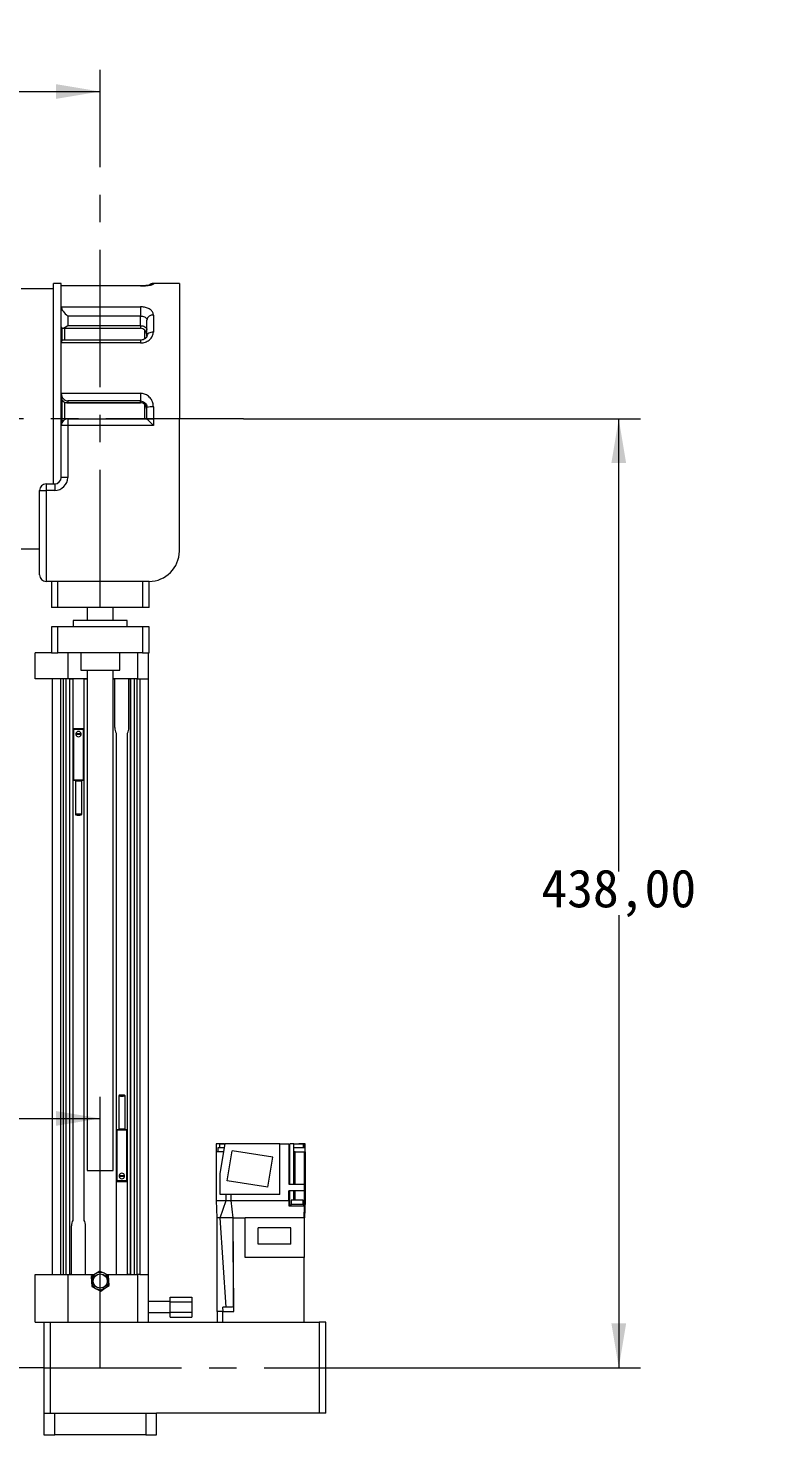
# Model space of a CAD drawing. Header units: millimetres. Extents: x 0 to 1189, y 0 to 841.
# Drawn here: x 695.9 to 765, y 616.2 to 746.1 of the extents above; entities that cross this region are included whole.
import ezdxf

# ---------------------------------------------------------------- set-up
doc = ezdxf.new("R2010")
doc.units = ezdxf.units.MM
doc.linetypes.add('CENTERX2', pattern=[20.32, 12.7, -2.54, 2.54, -2.54])
doc.layers.get('0').update_dxf_attribs({"lineweight": 18})
doc.layers.add('中心线层', color=1, linetype='CENTERX2', lineweight=15)
doc.layers.add('尺寸线层', color=3, linetype='Continuous', lineweight=18)
doc.dimstyles.new('ISO-25', dxfattribs={"dimtxt": 2.5, "dimasz": 2.5, "dimexe": 1.25, "dimexo": 0.625, "dimtad": 1, "dimtxsty": 'Standard', "dimcen": 2.5, "dimdle": 5, "dimadec": 0, "dimazin": 0, "dimtfac": 1, "dimtmove": 0, "dimatfit": 3, "dimfxl": 1, "dimarcsym": 0})

# ---------------------------------------------------------------- blocks, each defined once
blk = doc.blocks.new('*X3')
at = {"layer": '尺寸线层', "linetype": 'Continuous'}
for points in [[(664.84, 740.23), (668.92, 740.91), (668.92, 739.55)], [(702.59, 740.23), (698.51, 740.91), (698.51, 739.55)]]:
    blk.add_hatch(color=0, dxfattribs=at).paths.add_polyline_path(points, flags=0)
at = {"layer": '尺寸线层', "color": 0, "linetype": 'Continuous'}
for p, q in [((664.84, 734.8), (664.84, 742.23)), ((702.59, 734.8), (702.59, 742.23)), ((664.84, 740.23), (702.59, 740.23))]:
    blk.add_line(p, q, dxfattribs=at)
at = {"layer": '尺寸线层', "color": 0, "insert": (683.72, 743.79), "char_height": 3.5, "width": 28.3911, "attachment_point": 5}
blk.add_mtext('188,76', dxfattribs=at)
blk = doc.blocks.new('*X35')
at = {"layer": '尺寸线层'}
for points in [[(750.43, 710.01), (749.75, 705.93), (751.11, 705.93)], [(750.43, 622.41), (749.75, 626.49), (751.11, 626.49)]]:
    blk.add_hatch(color=0, dxfattribs=at).paths.add_polyline_path(points, flags=0)
at = {"layer": '尺寸线层', "color": 0, "linetype": 'Continuous'}
for p, q in [((715.82, 710.01), (752.43, 710.01)), ((723.39, 622.41), (752.43, 622.41))]:
    blk.add_line(p, q, dxfattribs=at)
at = {"layer": '尺寸线层', "color": 0}
for p, q in [((750.43, 668.23), (750.43, 710.01)), ((750.43, 664.18), (750.43, 622.41))]:
    blk.add_line(p, q, dxfattribs=at)
at = {"layer": '尺寸线层', "color": 0, "insert": (750.43, 666.21), "char_height": 3.5, "width": 29.1732, "attachment_point": 5}
blk.add_mtext('438,00', dxfattribs=at)
blk = doc.blocks.new('*X36')
at = {"layer": '尺寸线层'}
for points in [[(664.84, 645.42), (668.92, 646.1), (668.92, 644.74)], [(702.59, 645.42), (698.51, 646.1), (698.51, 644.74)]]:
    blk.add_hatch(color=0, dxfattribs=at).paths.add_polyline_path(points, flags=0)
at = {"layer": '尺寸线层', "color": 0, "linetype": 'Continuous'}
for p, q in [((664.84, 693.76), (664.84, 643.42)), ((702.59, 622.41), (702.59, 647.42))]:
    blk.add_line(p, q, dxfattribs=at)
at = {"layer": '尺寸线层', "color": 0}
blk.add_line((664.84, 645.42), (702.59, 645.42), dxfattribs=at)
at = {"layer": '尺寸线层', "color": 0, "insert": (683.72, 648.98), "char_height": 3.5, "width": 28.3911, "attachment_point": 5}
blk.add_mtext('188,76', dxfattribs=at)
blk = doc.blocks.new('*X37')
at = {"layer": '尺寸线层'}
for points in [[(684.37, 693.76), (683.69, 689.68), (685.05, 689.68)], [(684.37, 622.41), (683.69, 626.49), (685.05, 626.49)]]:
    blk.add_hatch(color=0, dxfattribs=at).paths.add_polyline_path(points, flags=0)
at = {"layer": '尺寸线层', "color": 0, "linetype": 'Continuous'}
for p, q in [((664.84, 693.76), (686.37, 693.76)), ((697.39, 622.41), (682.37, 622.41))]:
    blk.add_line(p, q, dxfattribs=at)
at = {"layer": '尺寸线层', "color": 0}
blk.add_line((684.37, 622.41), (684.37, 693.76), dxfattribs=at)
at = {"layer": '尺寸线层', "color": 0, "insert": (680.83, 668.21), "char_height": 3.5, "width": 28.9385, "attachment_point": 5, "rotation": 90}
blk.add_mtext('356,76', dxfattribs=at)

msp = doc.modelspace()

# ---------------------------------------------------------------- linework, layer by layer
at = {"color": 7, "linetype": 'Continuous', "lineweight": 15}
for p, q in [((698.9914, 722.5061), (698.2914, 722.5061)), ((698.2914, 704.0061), (698.2914, 722.5061)), ((698.9914, 706.1799), (698.9914, 722.5061)), ((698.9914, 720.3557), (698.9914, 722.281)), ((706.2914, 722.281), (698.9914, 722.281)), ((706.2914, 722.2918), (698.9973, 722.2918)), ((709.8914, 722.5061), (707.4914, 722.5061)), ((709.8914, 722.5061), (709.8914, 710.0061)), ((698.2914, 722.0061), (695.2914, 722.0061)), ((698.9914, 720.3557), (706.2914, 720.3557)), ((706.2914, 720.3557), (706.2914, 719.4978)), ((707.4914, 719.5971), (707.4914, 718.0226)), ((699.0914, 717.2452), (699.0914, 718.3802)), ((699.1123, 718.3791), (706.2914, 718.3791)), ((706.2914, 719.4978), (699.5914, 719.4978)), ((699.5914, 719.4978), (699.5914, 718.6181)), ((699.5914, 718.6181), (706.2914, 718.6181)), ((706.2914, 718.6181), (706.2914, 719.4978)), ((706.8914, 717.6378), (706.8914, 719.1367)), ((698.9914, 712.3677), (698.9914, 717.0159)), ((706.2914, 717.0159), (698.9914, 717.0159)), ((706.2914, 717.2794), (699.2304, 717.2794)), ((698.9914, 712.3677), (706.2914, 712.3677)), ((706.2914, 712.3677), (706.2914, 711.6602)), ((699.0914, 710.0061), (699.0914, 711.703)), ((699.5079, 711.501), (706.2914, 711.501)), ((706.2914, 711.6602), (699.5914, 711.6602)), ((699.5914, 711.6602), (699.5914, 711.5069)), ((699.5914, 711.5069), (706.2914, 711.5069)), ((706.2914, 711.5069), (706.2914, 711.6602)), ((706.8914, 710.0061), (706.8914, 711.066)), ((707.4914, 711.1194), (707.4914, 710.0061)), ((699.5914, 709.4061), (698.9914, 709.4061)), ((699.0914, 709.7378), (699.0914, 710.0061)), ((699.5914, 710.0061), (699.5914, 709.4061)), ((699.5914, 710.0061), (706.8914, 710.0061)), ((699.5914, 709.4061), (699.5914, 704.6061)), ((707.4914, 709.4061), (699.5914, 709.4061)), ((706.8914, 710.0061), (707.4914, 710.0061)), ((707.4914, 710.0061), (707.4914, 709.4061)), ((709.8914, 710.0061), (707.4914, 710.0061)), ((709.8914, 697.8061), (709.8914, 710.0061)), ((698.9914, 704.6061), (698.9914, 706.1799)), ((697.5914, 704.0061), (698.3914, 704.0061)), ((697.5914, 704.0061), (697.5914, 703.4061)), ((698.3914, 704.0061), (698.3914, 703.4061)), ((699.5914, 704.6061), (698.9914, 704.6061)), ((696.9914, 703.4061), (697.5914, 703.4061)), ((696.9914, 695.6061), (696.9914, 703.4061)), ((697.5914, 703.4061), (697.5914, 695.0061)), ((698.3914, 703.4061), (697.5914, 703.4061)), ((695.2914, 698.0061), (696.9914, 698.0061)), ((707.0914, 695.0061), (697.5914, 695.0061)), ((698.0914, 695.0061), (698.0914, 692.6061)), ((698.6914, 692.6061), (698.6914, 695.0061)), ((706.4914, 695.0061), (706.4914, 692.6061)), ((707.0914, 692.6061), (707.0914, 695.0061)), ((698.6914, 692.6061), (698.0914, 692.6061)), ((706.4914, 692.6061), (698.6914, 692.6061)), ((701.3914, 692.6061), (701.3914, 691.4061)), ((703.7914, 691.4061), (703.7914, 692.6061)), ((707.0914, 692.6061), (706.4914, 692.6061)), ((700.0914, 691.4061), (700.0914, 690.8061)), ((705.0914, 691.4061), (700.0914, 691.4061)), ((705.0914, 690.8061), (705.0914, 691.4061)), ((698.0914, 690.8061), (698.0914, 688.4061)), ((698.6914, 690.8061), (698.0914, 690.8061)), ((698.6914, 688.4061), (698.6914, 690.8061)), ((706.4914, 690.8061), (698.6914, 690.8061)), ((706.4914, 690.8061), (706.4914, 688.4061)), ((707.0914, 690.8061), (706.4914, 690.8061)), ((707.0914, 688.4061), (707.0914, 690.8061)), ((698.0914, 688.4061), (696.5914, 688.4061)), ((696.5914, 686.0061), (696.5914, 688.4061)), ((698.0914, 688.4061), (698.6914, 688.4061)), ((706.4914, 688.4061), (698.6914, 688.4061)), ((699.5914, 688.4061), (699.5914, 686.0061)), ((700.7914, 688.4061), (700.7914, 686.8061)), ((704.3914, 686.8061), (704.3914, 688.4061)), ((706.0414, 688.4061), (706.0414, 686.0061)), ((706.4914, 688.4061), (707.0914, 688.4061)), ((707.0414, 686.0061), (707.0414, 688.4061)), ((699.5914, 686.0061), (696.5914, 686.0061)), ((698.1414, 686.0061), (698.1414, 631.0061)), ((698.9414, 631.0061), (698.9414, 686.0061)), ((699.1914, 631.0061), (699.1914, 686.0061)), ((699.4558, 631.0061), (699.4558, 686.0061)), ((701.3914, 686.0061), (699.5914, 686.0061)), ((699.7629, 686.0061), (699.7629, 631.0061)), ((699.7914, 631.0061), (699.7914, 686.0061)), ((699.7914, 686.0061), (700.0714, 686.0061)), ((700.0714, 686.0061), (700.0714, 636.0061)), ((700.7914, 686.8061), (704.3914, 686.8061)), ((701.1114, 636.0061), (701.1114, 686.0061)), ((701.1114, 686.0061), (701.3914, 686.0061)), ((701.3914, 686.8061), (701.3914, 640.6061)), ((703.7914, 640.6061), (703.7914, 686.8061)), ((703.7914, 686.0061), (703.9414, 686.0061)), ((706.0414, 686.0061), (703.7914, 686.0061)), ((703.9414, 681.4992), (703.9414, 686.0061)), ((705.2414, 681.4992), (705.2414, 686.0061)), ((705.2414, 686.0061), (705.3914, 686.0061)), ((705.3914, 631.0061), (705.3914, 686.0061)), ((705.42, 631.0061), (705.42, 686.0061)), ((705.727, 686.0061), (705.727, 631.0061)), ((705.9914, 631.0061), (705.9914, 686.0061)), ((705.9914, 686.0061), (706.2414, 686.0061)), ((706.2414, 686.0061), (706.2414, 631.0061)), ((706.2414, 686.0061), (707.0414, 686.0061)), ((707.0414, 631.0061), (707.0414, 686.0061)), ((700.1314, 681.4061), (700.0714, 681.4061)), ((700.0914, 681.3661), (700.1314, 681.3661)), ((700.0914, 681.3661), (700.0914, 676.6461)), ((701.0514, 681.4061), (700.1314, 681.4061)), ((700.1314, 681.4061), (700.1314, 681.3661)), ((700.1314, 681.3661), (701.0514, 681.3661)), ((700.1314, 681.3661), (700.1314, 676.6461)), ((700.3447, 680.9461), (700.8382, 680.9461)), ((700.8382, 680.8661), (700.3447, 680.8661)), ((701.0514, 681.3661), (701.0514, 681.4061)), ((701.1114, 681.4061), (701.0514, 681.4061)), ((701.0514, 676.6461), (701.0514, 681.3661)), ((701.0514, 681.3661), (701.0914, 681.3661)), ((701.0914, 676.6461), (701.0914, 681.3661)), ((704.0714, 681.0061), (704.0714, 631.0061)), ((705.1114, 631.0061), (705.1114, 681.0061)), ((700.1314, 676.6061), (700.0714, 676.6061)), ((700.0914, 676.6461), (700.1314, 676.6461)), ((701.0514, 676.6461), (700.1314, 676.6461)), ((700.1314, 676.6461), (700.1314, 676.6061)), ((701.0514, 676.6061), (700.1314, 676.6061)), ((700.3114, 676.5868), (700.3114, 673.4779)), ((700.8714, 676.5868), (700.8714, 673.4779)), ((701.0914, 676.6461), (701.0514, 676.6461)), ((701.0514, 676.6061), (701.0514, 676.6461)), ((701.0514, 676.6061), (701.1114, 676.6061)), ((704.3114, 647.5343), (704.3114, 644.4254)), ((704.8714, 647.5343), (704.8714, 644.4254)), ((704.1314, 644.4061), (704.0714, 644.4061)), ((704.0914, 644.3661), (704.0914, 639.6461)), ((704.0914, 644.3661), (704.1314, 644.3661)), ((704.1314, 644.4061), (704.1314, 644.3661)), ((704.1314, 644.4061), (705.0514, 644.4061)), ((704.1314, 644.3661), (704.1314, 639.6461)), ((704.1314, 644.3661), (705.0514, 644.3661)), ((705.0514, 644.3661), (705.0514, 644.4061)), ((705.0514, 644.4061), (705.1114, 644.4061)), ((705.0514, 639.6461), (705.0514, 644.3661)), ((705.0914, 644.3661), (705.0514, 644.3661)), ((705.0914, 639.6461), (705.0914, 644.3661)), ((713.2914, 643.0864), (713.2914, 637.8459)), ((713.3314, 643.0861), (713.2914, 643.0861)), ((713.3314, 642.3461), (713.3314, 643.0861)), ((714.0498, 643.0861), (713.3314, 643.0861)), ((713.5998, 643.0465), (713.5998, 642.7057)), ((713.6714, 640.3225), (714.1092, 643.0861)), ((719.1514, 643.0861), (714.1092, 643.0861)), ((719.1514, 638.4061), (719.1514, 643.0861)), ((719.1514, 643.0861), (719.9914, 643.0861)), ((719.9914, 643.0861), (719.9914, 639.3461)), ((720.0597, 643.0861), (720.0597, 639.3461)), ((720.4514, 643.0861), (720.1297, 643.0861)), ((720.4514, 642.3461), (720.4514, 643.0861)), ((721.4514, 643.0861), (720.8987, 643.0861)), ((721.3487, 642.7057), (721.3487, 643.0465)), ((721.4514, 642.7061), (721.4514, 643.0861)), ((721.4914, 643.0861), (721.4514, 643.0861)), ((721.4914, 642.7061), (721.4914, 643.0864)), ((713.3314, 637.8461), (713.3314, 642.3461)), ((713.9919, 642.3461), (713.3314, 642.3461)), ((713.4498, 642.7066), (713.4498, 642.3461)), ((714.3158, 639.6606), (714.7538, 642.4261)), ((718.5071, 641.8316), (714.7538, 642.4261)), ((718.069, 639.0661), (718.5071, 641.8316)), ((720.4382, 639.3461), (720.4382, 642.3461)), ((720.4522, 642.3461), (720.4382, 642.3461)), ((720.5887, 639.3461), (720.5887, 642.3461)), ((720.5887, 642.3461), (721.4514, 642.3461)), ((721.4514, 639.3461), (721.4514, 642.3461)), ((721.4987, 642.3456), (721.4987, 642.7066)), ((721.5314, 637.8459), (721.5314, 642.3466)), ((701.3914, 640.6061), (703.7914, 640.6061)), ((713.6714, 638.4061), (713.6714, 640.3225)), ((704.0714, 639.6061), (704.1314, 639.6061)), ((704.1314, 639.6461), (704.0914, 639.6461)), ((705.0514, 639.6461), (704.1314, 639.6461)), ((704.1314, 639.6461), (704.1314, 639.6061)), ((704.1314, 639.6061), (705.0514, 639.6061)), ((704.3447, 640.1461), (704.8382, 640.1461)), ((704.8382, 640.0661), (704.3447, 640.0661)), ((705.0514, 639.6061), (705.0514, 639.6461)), ((705.0914, 639.6461), (705.0514, 639.6461)), ((705.0514, 639.6061), (705.1114, 639.6061)), ((718.069, 639.0661), (714.3158, 639.6606)), ((719.9914, 639.3461), (721.4514, 639.3461)), ((721.4514, 638.7461), (721.4514, 639.3461)), ((713.2914, 637.8464), (713.3509, 636.2459)), ((713.3314, 637.8461), (713.2914, 637.8462)), ((713.3914, 636.2461), (713.3314, 637.8461)), ((713.3314, 637.8461), (714.2013, 637.8461)), ((713.6498, 636.2461), (714.2013, 637.8461)), ((719.1514, 638.4061), (713.6714, 638.4061)), ((714.2006, 637.8461), (714.2006, 638.4061)), ((714.2013, 637.8461), (714.3278, 637.8461)), ((714.6698, 637.8461), (714.6698, 638.4061)), ((714.6698, 637.8461), (719.9914, 637.8461)), ((714.8698, 636.2461), (714.6698, 637.8461)), ((721.4514, 638.7461), (719.9914, 638.7461)), ((719.9914, 637.8461), (719.9914, 638.7461)), ((719.9914, 637.8461), (719.9914, 637.3461)), ((720.0597, 638.7461), (720.0597, 637.3461)), ((720.2214, 637.8866), (720.2214, 637.4856)), ((721.3214, 637.4856), (721.3214, 637.8866)), ((721.4327, 637.3461), (721.4514, 637.8461)), ((721.4514, 637.8461), (721.4514, 638.7461)), ((721.4713, 636.2427), (721.5315, 637.8464)), ((719.9914, 637.3461), (721.4327, 637.3461)), ((720.1814, 637.4866), (720.1814, 637.3461)), ((721.3614, 637.3461), (721.3614, 637.4866)), ((721.3914, 636.2461), (721.4327, 637.3461)), ((699.9414, 631.0061), (699.9414, 635.5131)), ((701.2414, 631.0061), (701.2414, 635.5131)), ((713.3914, 636.2461), (713.3508, 636.2461)), ((713.6498, 636.2461), (713.3914, 636.2461)), ((713.3914, 627.6061), (713.3914, 636.2461)), ((714.2141, 628.0061), (713.6508, 636.2461)), ((714.8708, 636.2461), (714.8698, 636.2461)), ((714.8708, 636.2461), (715.9514, 636.2461)), ((714.9308, 627.6061), (714.8708, 636.2461)), ((714.8716, 628.0061), (714.8708, 636.2461)), ((715.9514, 632.5861), (715.9514, 636.2461)), ((721.4514, 636.2461), (715.9514, 636.2461)), ((717.1614, 633.8211), (717.1614, 635.3111)), ((720.1814, 635.3111), (717.1614, 635.3111)), ((720.1814, 633.8211), (720.1814, 635.3111)), ((721.432, 636.2461), (721.3914, 636.2461)), ((721.4514, 632.5861), (721.4514, 636.2461)), ((720.1814, 633.8211), (717.1614, 633.8211)), ((721.4514, 632.5861), (715.9514, 632.5861)), ((721.3914, 626.6061), (721.3914, 632.5861)), ((702.5406, 631.3285), (702.1539, 631.0758)), ((702.5914, 631.3027), (702.5406, 631.3285)), ((702.5914, 631.3027), (702.5914, 631.2061)), ((702.9527, 631.1199), (702.5914, 631.3027)), ((696.5914, 631.0061), (699.5914, 631.0061)), ((696.5914, 626.6061), (696.5914, 631.0061)), ((699.5914, 631.0061), (699.5914, 626.6061)), ((699.5914, 631.0061), (702.0471, 631.0061)), ((699.9414, 631.0061), (699.7914, 631.0061)), ((701.2414, 631.0061), (702.0471, 631.0061)), ((702.1539, 631.0758), (701.7672, 630.8232)), ((701.7672, 630.8232), (701.7927, 630.362)), ((701.7927, 630.362), (701.8181, 629.9009)), ((703.3648, 630.9114), (702.9527, 631.1199)), ((703.029, 629.7364), (703.4157, 629.989)), ((703.1775, 631.0061), (706.0414, 631.0061)), ((703.1775, 631.0061), (704.0714, 631.0061)), ((703.3902, 630.4502), (703.3648, 630.9114)), ((703.4157, 629.989), (703.3902, 630.4502)), ((705.3914, 631.0061), (705.1114, 631.0061)), ((706.2414, 631.0061), (705.9914, 631.0061)), ((706.0414, 631.0061), (706.0414, 626.6061)), ((706.2414, 631.0061), (707.0414, 631.0061)), ((707.0414, 626.6061), (707.0414, 631.0061)), ((701.8181, 629.9009), (702.2302, 629.6923)), ((702.2302, 629.6923), (702.6423, 629.4837)), ((702.6423, 629.4837), (703.029, 629.7364)), ((709.0414, 628.468), (709.0414, 628.9299)), ((709.0414, 628.9299), (711.0414, 628.9299)), ((711.0414, 628.9299), (711.0414, 628.468)), ((709.0414, 628.5061), (707.0414, 628.5061)), ((707.0414, 627.5061), (709.0414, 627.5061)), ((711.0414, 628.468), (709.0414, 628.468)), ((709.0414, 627.5442), (709.0414, 628.468)), ((709.0414, 627.5442), (711.0414, 627.5442)), ((709.0414, 627.0823), (709.0414, 627.5442)), ((711.0414, 628.468), (711.0414, 627.5442)), ((711.0414, 627.5442), (711.0414, 627.0823)), ((713.3914, 627.6061), (713.3914, 626.6061)), ((713.8914, 626.6061), (713.8914, 627.6061)), ((713.8914, 627.6061), (714.9308, 627.6061)), ((713.9193, 627.6061), (713.9105, 628.0061)), ((714.2141, 628.0061), (713.9105, 628.0061)), ((714.9056, 628.0061), (714.8716, 628.0061)), ((714.9081, 627.6061), (714.9055, 628.0061)), ((696.5914, 626.6061), (699.5914, 626.6061)), ((697.3914, 626.6061), (697.3914, 618.2061)), ((697.9914, 618.2061), (697.9914, 626.6061)), ((699.5914, 626.6061), (722.7914, 626.6061)), ((709.0414, 627.0823), (711.0414, 627.0823)), ((722.7914, 626.6061), (722.7914, 618.2061)), ((723.3914, 626.6061), (722.7914, 626.6061)), ((723.3914, 618.2061), (723.3914, 626.6061)), ((697.3914, 618.2061), (697.3914, 616.2061)), ((697.3914, 618.2061), (698.3914, 618.2061)), ((698.3914, 616.2061), (698.3914, 618.2061)), ((698.3914, 618.2061), (706.7914, 618.2061)), ((706.7914, 618.2061), (706.7914, 616.2061)), ((706.7914, 618.2061), (707.7914, 618.2061)), ((707.7914, 616.2061), (707.7914, 618.2061)), ((722.7914, 618.2061), (707.7914, 618.2061)), ((723.3914, 618.2061), (722.7914, 618.2061)), ((697.3914, 616.2061), (698.3914, 616.2061)), ((706.7914, 616.2061), (698.3914, 616.2061)), ((706.7914, 616.2061), (707.7914, 616.2061))]:
    msp.add_line(p, q, dxfattribs=at)
at = {"color": 8, "linetype": 'Continuous', "lineweight": 15}
for p, q in [((706.2914, 722.2918), (706.2914, 722.281)), ((707.4914, 722.5061), (707.4914, 722.4564)), ((699.2914, 718.3791), (699.2914, 717.2794)), ((706.2914, 718.6181), (706.2914, 718.3791)), ((706.6914, 717.3904), (706.6914, 718.2264)), ((706.2914, 717.2794), (706.2914, 717.0159)), ((699.2914, 711.5447), (699.2914, 710.0061)), ((706.2914, 711.5069), (706.2914, 711.501)), ((706.6914, 710.0061), (706.6914, 711.3482)), ((699.2914, 710.0061), (699.2914, 709.9257)), ((700.0714, 681.3661), (700.0914, 681.3661)), ((701.1114, 681.3661), (701.0914, 681.3661)), ((700.0714, 676.6461), (700.0914, 676.6461)), ((705.1114, 644.3661), (705.0914, 644.3661)), ((714.0498, 643.0861), (714.0498, 643.0461)), ((720.8987, 643.0461), (720.8987, 643.0861)), ((704.0714, 639.6461), (704.0914, 639.6461)), ((705.1114, 639.6461), (705.0914, 639.6461)), ((720.4382, 637.8861), (720.4382, 638.7461)), ((720.5887, 637.8861), (720.5887, 638.7461))]:
    msp.add_line(p, q, dxfattribs=at)
at = {"color": 7, "linetype": 'Continuous', "lineweight": 15}
for points in [[(706.2914, 718.6181), (706.4085, 718.6111), (706.5211, 718.5906), (706.6248, 718.5572), (706.7157, 718.5123), (706.7903, 718.4576), (706.8458, 718.3951), (706.8799, 718.3274), (706.8914, 718.257)], [(707.4914, 718.0226), (707.3744, 718.0152), (707.2618, 717.9933), (707.1581, 717.9577), (707.0672, 717.9099), (706.9926, 717.8516), (706.9371, 717.785), (706.903, 717.7129), (706.8914, 717.6378)], [(706.8914, 710.0061), (706.903, 709.9946), (706.9371, 709.9604), (706.9926, 709.905), (707.0672, 709.8304), (707.1581, 709.7394), (707.2618, 709.6357), (707.3744, 709.5232), (707.4914, 709.4061)]]:
    msp.add_lwpolyline(points, dxfattribs=at)
for radius in [0.6667, 0.6618, 0.6533]:
    msp.add_circle((702.5914, 630.4061), radius, dxfattribs=at)
for centre, radius, start, end in [((707.4914, 721.9061), 0.6, 90, 129.927157), ((707.4297, 719.0563), 0.5443, 83.488806, 171.507024), ((706.2914, 717.7791), 0.6, 360, 90), ((706.2943, 710.9098), 0.5971, 0.282266, 90.277826), ((706.2914, 710.901), 0.6, 0, 90), ((707.3425, 709.396), 1.7298, 85.06167, 105.115767), ((699.5914, 709.4061), 0.6, 90, 180), ((697.5914, 703.4061), 0.6, 90, 180), ((698.3914, 704.6061), 0.6, 270, 0), ((698.3914, 704.6061), 1.2, 270, 0), ((707.0914, 697.8061), 2.8, 270, 0), ((697.5914, 695.6061), 0.6, 180, 270), ((700.1314, 681.3661), 0.04, 90, 180), ((700.5914, 680.9061), 0.25, 170.793104, 189.206896), ((700.5914, 680.9061), 0.25, 9.206896, 170.793104), ((700.5914, 680.9061), 0.25, 189.206896, 350.793104), ((700.5914, 680.9061), 0.25, 350.793104, 9.206896), ((701.0514, 681.3661), 0.04, 0, 90), ((704.9414, 681.4992), 1, 180, 209.541361), ((704.2414, 681.4992), 1, 330.458639, 360), ((700.1314, 676.6461), 0.04, 180, 270), ((700.3933, 676.5748), 0.1817, 356.542924, 9.933895), ((701.0514, 676.6461), 0.04, 270, 0), ((704.1314, 644.3661), 0.04, 90, 180), ((704.7897, 644.4375), 0.1818, 176.550187, 189.930656), ((705.0514, 644.3661), 0.04, 360, 90), ((704.5914, 640.1061), 0.25, 9.206896, 170.793104), ((704.1314, 639.6461), 0.04, 180, 270), ((704.5914, 640.1061), 0.25, 170.793104, 189.206896), ((704.5914, 640.1061), 0.25, 189.206896, 350.793104), ((704.5914, 640.1061), 0.25, 350.793104, 9.206896), ((705.0514, 639.6461), 0.04, 270, 0), ((700.9414, 635.5131), 1, 150.458639, 180), ((700.2414, 635.5131), 1, 0, 29.541361), ((702.5914, 630.4061), 0.8, 90, 123.15762), ((702.5914, 630.4061), 0.8, 63.15762, 90), ((702.5914, 630.4061), 0.8, 123.15762, 183.15762), ((702.5914, 630.4061), 0.8, 183.15762, 243.15762), ((702.5914, 630.4061), 0.8, 3.15762, 63.15762), ((702.5914, 630.4061), 0.8, 303.15762, 3.15762), ((702.5914, 630.4061), 0.8, 243.15762, 303.15762)]:
    msp.add_arc(centre, radius, start, end, dxfattribs=at)
at = {"color": 8, "linetype": 'Continuous', "lineweight": 15}
msp.add_arc((707.4914, 721.8547), 0.6018, 89.9931, 117.234205, dxfattribs=at)
at = {"color": 7, "linetype": 'Continuous', "lineweight": 15}
for centre, major_axis, ratio, start_param, end_param in [((699.5914, 721.6918), (-0.5985, 0.5985), 0.06992681, 6.21337214, 6.35299848), ((699.5914, 719.8589), (0.569, -0.569), 0.33459532, 3.46447857, 5.03527489), ((699.5914, 718.9791), (0.569, 0.569), 0.33459532, 2.87429092, 4.38950307), ((699.5914, 716.6794), (-0.537, 0.537), 0.49858161, 5.82067306, 6.74569756), ((699.5914, 712.2543), (-0.4528, 0.4528), 0.86928674, 0.71558499, 2.28638132), ((699.5914, 712.101), (0.4528, 0.4528), 0.86928674, 2.48159183, 3.99680399)]:
    msp.add_ellipse(centre, major_axis=major_axis, ratio=ratio, start_param=start_param, end_param=end_param, dxfattribs=at)
for points, knots in [([(707.224, 722.3826), (707.223, 722.3823), (707.2202, 722.3814), (707.1675, 722.3675), (707.0659, 722.348), (706.9057, 722.3248), (706.699, 722.3052), (706.4871, 722.2931), (706.348, 722.293), (706.2913, 722.293)], [0, 0, 0, 0, 0.062963495, 0.175186864, 0.314660792, 0.475963592, 0.646834704, 0.819945189, 0.939157189, 0.939157189, 0.939157189, 0.939157189]), ([(706.2914, 722.281), (706.3816, 722.2822), (706.6072, 722.2852), (706.9466, 722.3139), (707.2488, 722.3614), (707.4525, 722.4146), (707.4784, 722.4425), (707.4914, 722.4564)], [0, 0, 0, 0, 0.17183528, 0.43022288, 0.69175882, 0.95719743, 1.22523558, 1.22523558, 1.22523558, 1.22523558]), ([(707.4914, 719.5971), (707.4856, 719.6563), (707.471, 719.8048), (707.3284, 720.0198), (707.0581, 720.2077), (706.6981, 720.332), (706.4265, 720.3478), (706.2914, 720.3557)], [0, 0, 0, 0, 0.22687669, 0.5680786, 0.90476918, 1.23584558, 1.56346111, 1.56346111, 1.56346111, 1.56346111]), ([(706.2914, 719.4978), (706.3589, 719.4943), (706.4937, 719.4875), (706.6734, 719.4323), (706.8091, 719.3454), (706.8812, 719.2412), (706.8885, 719.1665), (706.8914, 719.1367)], [0, 0, 0, 0, 0.165766036, 0.331587706, 0.497495487, 0.663227004, 0.772977899, 0.772977899, 0.772977899, 0.772977899]), ([(706.8898, 717.6334), (706.8894, 717.6224), (706.8886, 717.5987), (706.8564, 717.5279), (706.774, 717.4353), (706.6396, 717.3498), (706.4724, 717.2901), (706.3492, 717.2836), (706.2902, 717.2805)], [0, 0, 0, 0, 0.115795715, 0.247788706, 0.380152682, 0.505978962, 0.63243782, 0.74910992, 0.74910992, 0.74910992, 0.74910992]), ([(706.2914, 717.0159), (706.3816, 717.0212), (706.6072, 717.0344), (706.9466, 717.1622), (707.2488, 717.3955), (707.4525, 717.6965), (707.4784, 717.9135), (707.4914, 718.0226)], [0, 0, 0, 0, 0.24245004, 0.60701576, 0.9760255, 1.35053992, 1.72872197, 1.72872197, 1.72872197, 1.72872197]), ([(707.4914, 711.1194), (707.4856, 711.2122), (707.471, 711.4445), (707.3284, 711.7946), (707.0581, 712.1107), (706.6981, 712.3261), (706.4265, 712.3539), (706.2914, 712.3677)], [0, 0, 0, 0, 0.27879573, 0.6980469, 1.11176946, 1.51859774, 1.92116968, 1.92116968, 1.92116968, 1.92116968]), ([(706.2914, 711.6602), (706.3589, 711.6537), (706.4937, 711.6407), (706.6734, 711.5397), (706.8091, 711.3899), (706.8812, 711.222), (706.8885, 711.1105), (706.8914, 711.066)], [0, 0, 0, 0, 0.20105568, 0.402172633, 0.603395158, 0.804426203, 0.937524405, 0.937524405, 0.937524405, 0.937524405]), ([(700.272, 676.6061), (700.2769, 676.6056), (700.2871, 676.6044), (700.3005, 676.5952), (700.3098, 676.5816), (700.3109, 676.5711), (700.3115, 676.5661)], [0, 0, 0, 0, 0.0150320869, 0.0311563774, 0.0472595385, 0.0622208805, 0.0622208805, 0.0622208805, 0.0622208805]), ([(700.5747, 676.5638), (700.5524, 676.5639), (700.5086, 676.564), (700.4493, 676.5643), (700.4003, 676.5646), (700.3533, 676.565), (700.3181, 676.5655), (700.3135, 676.5659), (700.3114, 676.5661)], [0, 0, 0, 0, 0.041875189, 0.082298468, 0.120340479, 0.155394634, 0.215461475, 0.263239658, 0.263239658, 0.263239658, 0.263239658]), ([(700.8714, 676.5661), (700.8703, 676.566), (700.868, 676.5657), (700.8502, 676.5652), (700.8223, 676.5648), (700.7848, 676.5644), (700.7392, 676.5641), (700.6876, 676.5639), (700.6319, 676.5638), (700.5937, 676.5638), (700.5747, 676.5638)], [0, 0, 0, 0, 0.037088118, 0.074196751, 0.111227566, 0.148346997, 0.185539055, 0.222537755, 0.259689946, 0.296812264, 0.296812264, 0.296812264, 0.296812264]), ([(700.8714, 676.5661), (700.872, 676.5711), (700.8731, 676.5816), (700.8823, 676.5951), (700.8957, 676.6044), (700.9059, 676.6056), (700.9109, 676.6061)], [0, 0, 0, 0, 0.0149139793, 0.0309999858, 0.0471377264, 0.0622093375, 0.0622093375, 0.0622093375, 0.0622093375]), ([(700.3114, 673.4779), (700.3146, 673.4834), (700.3209, 673.4944), (700.3704, 673.5089), (700.4431, 673.5199), (700.5328, 673.526), (700.6279, 673.5266), (700.7183, 673.5219), (700.7947, 673.5123), (700.8492, 673.499), (700.8692, 673.4867), (700.8732, 673.4742), (700.8605, 673.4615), (700.8128, 673.4469), (700.7397, 673.4359), (700.6502, 673.4298), (700.555, 673.4293), (700.4646, 673.4339), (700.3881, 673.4435), (700.3339, 673.4569), (700.3131, 673.4691), (700.3118, 673.4762), (700.3114, 673.4779)], [0, 0, 0, 0, 0.06369825, 0.12741272, 0.19064759, 0.25290715, 0.31427159, 0.37522076, 0.43640105, 0.49834488, 0.56126585, 0.58138118, 0.64506352, 0.7087645, 0.77197791, 0.8342238, 0.89559751, 0.95656935, 1.01776345, 1.07970138, 1.14259771, 1.16271763, 1.16271763, 1.16271763, 1.16271763]), ([(704.8714, 647.5343), (704.8683, 647.5288), (704.8619, 647.5178), (704.8124, 647.5033), (704.7398, 647.4923), (704.6501, 647.4863), (704.555, 647.4856), (704.4646, 647.4904), (704.3881, 647.4999), (704.3337, 647.5132), (704.3137, 647.5255), (704.3097, 647.5381), (704.3224, 647.5508), (704.37, 647.5653), (704.4432, 647.5763), (704.5327, 647.5824), (704.6279, 647.583), (704.7183, 647.5783), (704.7948, 647.5687), (704.849, 647.5554), (704.8697, 647.5431), (704.8711, 647.536), (704.8714, 647.5343)], [0, 0, 0, 0, 0.06370199, 0.12741758, 0.19065356, 0.25291231, 0.31427793, 0.37522989, 0.43641046, 0.49835319, 0.56127526, 0.5813936, 0.64507705, 0.70877916, 0.77199294, 0.83423984, 0.89561375, 0.95658745, 1.0177834, 1.07971968, 1.14261967, 1.16273729, 1.16273729, 1.16273729, 1.16273729]), ([(704.3114, 644.4461), (704.3109, 644.4411), (704.3098, 644.4307), (704.3006, 644.4171), (704.2872, 644.4078), (704.277, 644.4067), (704.272, 644.4061)], [0, 0, 0, 0, 0.0149138172, 0.0309812146, 0.0471308731, 0.0622023204, 0.0622023204, 0.0622023204, 0.0622023204]), ([(704.3114, 644.4461), (704.3126, 644.4463), (704.3149, 644.4466), (704.3327, 644.4471), (704.3605, 644.4475), (704.3981, 644.4478), (704.4436, 644.4481), (704.4953, 644.4483), (704.551, 644.4484), (704.5892, 644.4484), (704.6082, 644.4484)], [0, 0, 0, 0, 0.037088521, 0.07419743, 0.111228519, 0.14834886, 0.185540351, 0.222539382, 0.25969182, 0.296814413, 0.296814413, 0.296814413, 0.296814413]), ([(704.6082, 644.4484), (704.6305, 644.4483), (704.6743, 644.4482), (704.7336, 644.4479), (704.7826, 644.4476), (704.8296, 644.4472), (704.8647, 644.4467), (704.8694, 644.4463), (704.8714, 644.4461)], [0, 0, 0, 0, 0.041876047, 0.08229853, 0.120340535, 0.155394684, 0.215461515, 0.26323969, 0.26323969, 0.26323969, 0.26323969]), ([(704.9109, 644.4061), (704.906, 644.4067), (704.8958, 644.4078), (704.8823, 644.4171), (704.8731, 644.4306), (704.872, 644.4411), (704.8714, 644.4461)], [0, 0, 0, 0, 0.015034387, 0.0311581765, 0.0472431391, 0.0622037607, 0.0622037607, 0.0622037607, 0.0622037607]), ([(714.1028, 643.0461), (714.0852, 643.0461), (714.0104, 643.0461), (713.8724, 643.0461), (713.7243, 643.0461), (713.6201, 643.0461), (713.6066, 643.0461), (713.5998, 643.0461)], [0, 0, 0, 0, 0.035920462, 0.152684121, 0.269447096, 0.386211173, 0.502976775, 0.502976775, 0.502976775, 0.502976775]), ([(719.9914, 643.0861), (719.9923, 643.0861), (719.994, 643.0861), (720.0081, 643.0861), (720.0293, 643.0861), (720.0496, 643.0861), (720.0597, 643.0861)], [0, 0, 0, 0, 0.0170590391, 0.0341184467, 0.0511770999, 0.0682353973, 0.0682353973, 0.0682353973, 0.0682353973]), ([(721.3487, 643.0461), (721.3419, 643.0461), (721.3284, 643.0461), (721.2243, 643.0461), (721.0756, 643.0461), (720.8987, 643.0461), (720.7218, 643.0461), (720.573, 643.0461), (720.469, 643.0461), (720.4554, 643.0461), (720.4487, 643.0461)], [0, 0, 0, 0, 0.112498954, 0.224998684, 0.337498414, 0.449999613, 0.56249894, 0.67499867, 0.7874984, 0.899997354, 0.899997354, 0.899997354, 0.899997354]), ([(714.0498, 642.7061), (713.9712, 642.7061), (713.814, 642.7061), (713.6156, 642.7061), (713.4769, 642.7061), (713.4589, 642.7061), (713.4498, 642.7061)], [0, 0, 0, 0, 0.149998849, 0.299998181, 0.449997514, 0.599998236, 0.599998236, 0.599998236, 0.599998236]), ([(721.4987, 642.7061), (721.4897, 642.7061), (721.4716, 642.7061), (721.3328, 642.7061), (721.1348, 642.7061), (720.8975, 642.7061), (720.6671, 642.7061), (720.5068, 642.7061), (720.4569, 642.7061), (720.4487, 642.7061)], [0, 0, 0, 0, 0.16941221, 0.33882497, 0.50823772, 0.67765205, 0.84706426, 1.01647701, 1.0499984, 1.0499984, 1.0499984, 1.0499984]), ([(720.5887, 642.3461), (720.5762, 642.3461), (720.5511, 642.3461), (720.5149, 642.3461), (720.481, 642.3461), (720.4618, 642.3461), (720.4522, 642.3461)], [0, 0, 0, 0, 0.034136895, 0.068271371, 0.102406432, 0.1365453, 0.1365453, 0.1365453, 0.1365453]), ([(721.5314, 642.3461), (721.5279, 642.3461), (721.5209, 642.3461), (721.4746, 642.3461), (721.4514, 642.3461)], [0, 0, 0, 0, 0.0400004979, 0.0800013542, 0.0800013542, 0.0800013542, 0.0800013542]), ([(714.3278, 637.8461), (714.3783, 637.8461), (714.4792, 637.8461), (714.5859, 637.8461), (714.6567, 637.8461), (714.6655, 637.8461), (714.6698, 637.8461)], [0, 0, 0, 0, 0.085507688, 0.17101626, 0.256523519, 0.342032313, 0.342032313, 0.342032313, 0.342032313]), ([(721.3214, 637.8861), (721.3131, 637.8861), (721.2966, 637.8861), (721.1694, 637.8861), (720.9876, 637.8861), (720.7714, 637.8861), (720.5552, 637.8861), (720.3734, 637.8861), (720.2462, 637.8861), (720.2297, 637.8861), (720.2214, 637.8861)], [0, 0, 0, 0, 0.13749958, 0.27500023, 0.4124993, 0.54999888, 0.68749846, 0.82499753, 0.96249818, 1.09999776, 1.09999776, 1.09999776, 1.09999776]), ([(721.4514, 637.8461), (721.4746, 637.8461), (721.5209, 637.8461), (721.5279, 637.8461), (721.5314, 637.8461)], [0, 0, 0, 0, 0.0400008593, 0.0800013596, 0.0800013596, 0.0800013596, 0.0800013596]), ([(721.3614, 637.4861), (721.3525, 637.4861), (721.3348, 637.4861), (721.1984, 637.4861), (721.0033, 637.4861), (720.7714, 637.4861), (720.5395, 637.4861), (720.3445, 637.4861), (720.208, 637.4861), (720.1903, 637.4861), (720.1814, 637.4861)], [0, 0, 0, 0, 0.14750111, 0.29499922, 0.44249997, 0.58999921, 0.73749845, 0.88499921, 1.03249837, 1.17999911, 1.17999911, 1.17999911, 1.17999911]), ([(714.8348, 636.2461), (714.8217, 636.2461), (714.7874, 636.2461), (714.5301, 636.2461), (714.1301, 636.2461), (713.8099, 636.2461), (713.6498, 636.2461)], [0, 0, 0, 0, 0.20379591, 0.53086311, 0.85793201, 1.18499994, 1.18499994, 1.18499994, 1.18499994]), ([(721.3914, 636.2461), (721.4148, 636.2461), (721.4611, 636.2461), (721.468, 636.2461), (721.4714, 636.2461)], [0, 0, 0, 0, 0.0404479115, 0.0800013542, 0.0800013542, 0.0800013542, 0.0800013542]), ([(713.8914, 627.6061), (713.8259, 627.6061), (713.6949, 627.6061), (713.5296, 627.6061), (713.414, 627.6061), (713.399, 627.6061), (713.3914, 627.6061)], [0, 0, 0, 0, 0.125000715, 0.249999904, 0.375000681, 0.499999523, 0.499999523, 0.499999523, 0.499999523]), ([(714.8016, 628.0061), (714.7941, 628.0061), (714.7677, 628.0061), (714.6587, 628.0061), (714.4753, 628.0061), (714.3117, 628.0061), (714.2141, 628.0061)], [0, 0, 0, 0, 0.059613777, 0.211295267, 0.362979915, 0.58747232, 0.58747232, 0.58747232, 0.58747232])]:
    msp.add_open_spline(points, degree=3, knots=knots, dxfattribs=at)
at = {"layer": '中心线层'}
for p, q in [((702.5914, 692.6061), (702.5914, 736.3238)), ((715.8225, 710.0061), (662.5607, 710.0061)), ((697.3914, 622.4061), (723.3914, 622.4061))]:
    msp.add_line(p, q, dxfattribs=at)

# ---------------------------------------------------------------- dimensions: what is measured, and where the dimension line sits
at = {"layer": '尺寸线层'}
for base, p1, p2, override, picture, middle in [((702.5914, 740.2292), (664.8389, 734.7975), (702.5914, 734.7975), {"dimtxt": 3.5, "dimasz": 4.08, "dimexe": 2, "dimexo": 0, "dimgap": 1.524, "dimtih": 1, "dimtoh": 1, "dimlfac": 5, "dimzin": 0, "dimsah": 1, "dimdle": 8.16, "dimadec": 2, "dimtfill": 1, "dimtolj": 1, "dimtzin": 8}, '*X3', (683.7152, 743.7867)), ((702.5914, 645.4247), (664.8389, 693.7591), (702.5914, 622.4061), {"dimtxt": 3.5, "dimasz": 4.08, "dimexe": 2, "dimexo": 0, "dimgap": 1.524, "dimtih": 1, "dimtoh": 1, "dimlfac": 5, "dimzin": 0, "dimsah": 1, "dimdle": 8.16, "dimadec": 2, "dimtfill": 1, "dimtolj": 1, "dimtzin": 8, "dimarcsym": 1}, '*X36', (683.7152, 648.9822))]:
    dim = msp.add_linear_dim(base=base, p1=p1, p2=p2, dimstyle='ISO-25', override=override, dxfattribs=at)
    dim.commit()
    dim.dimension.update_dxf_attribs({"geometry": picture, "text_midpoint": middle})
dim = msp.add_linear_dim(base=(750.4282, 710.0061), p1=(723.3914, 622.4061), p2=(715.8225, 710.0061), angle=90, dimstyle='ISO-25', override={"dimtxt": 3.5, "dimasz": 4.08, "dimexe": 2, "dimexo": 0, "dimgap": 1.524, "dimtih": 1, "dimtoh": 1, "dimlfac": 5, "dimzin": 0, "dimsah": 1, "dimdle": 8.16, "dimadec": 2, "dimtfill": 1, "dimtolj": 1, "dimtzin": 8, "dimarcsym": 1}, dxfattribs=at)
dim.commit()
dim.dimension.update_dxf_attribs({"geometry": '*X35', "text_midpoint": (750.4282, 666.2061)})
dim = msp.add_linear_dim(base=(684.37339, 693.75905), p1=(697.39144, 622.40611), p2=(664.83888, 693.75905), angle=90, dimstyle='ISO-25', override={"dimtxt": 3.5, "dimasz": 4.08, "dimexe": 2, "dimexo": 0, "dimgap": 1.524, "dimlfac": 5, "dimzin": 0, "dimsah": 1, "dimdle": 8.16, "dimadec": 2, "dimtfill": 1, "dimtolj": 1, "dimtzin": 8, "dimarcsym": 1}, dxfattribs=at)
dim.commit()
dim.dimension.update_dxf_attribs({"geometry": '*X37', "text_midpoint": (680.82565, 668.20749), "dimtype": 160})

doc.saveas('drawing.dxf')
